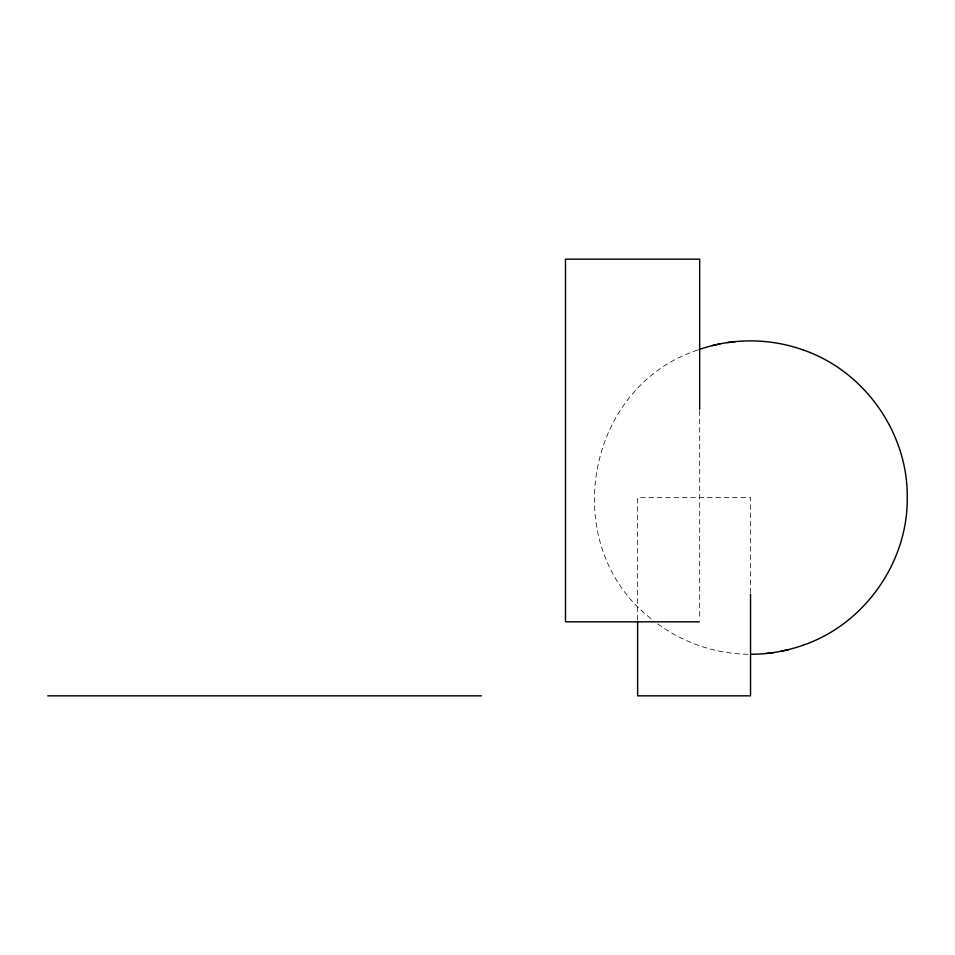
<?xml version="1.0" encoding="UTF-8"?>
<svg xmlns="http://www.w3.org/2000/svg" width="955" height="955" viewBox="0 0 955 955"><rect width="100%" height="100%" fill="white"/><g stroke="black" fill="none" stroke-linecap="round" stroke-linejoin="round"><path stroke-width="0.72" stroke-dasharray="4.78 3.58" d="M697.747 350.019C584.89 386.847 557.254 546.033 651.131 618.721M747.98 654.235C715.486 653.829 683.291 642.811 657.195 623.448M750.535 592.983L750.535 497.579L637.63 497.579L637.63 619.819M699.681 410.769L699.681 618.852"/><path stroke-width="1.43" d="M803.31 645.126C864.454 624.164 908.062 562.185 907.25 497.579C908.062 432.961 864.454 370.982 803.31 350.019M698.976 349.614C732.461 337.819 769.933 338.034 803.322 350.019M803.322 645.126C786.407 651.143 768.489 654.259 750.535 654.294M712.466 345.555L719.963 343.872M781.106 651.286L788.603 649.591M727.543 342.558L735.183 341.615M765.898 653.542L773.526 652.599M699.347 621.824L565.491 621.824L565.491 259.163L699.681 259.163L699.681 409.277M47.75 695.837L481.439 695.837M750.535 594.476L750.535 695.837L637.63 695.837L637.63 621.311"/></g></svg>
